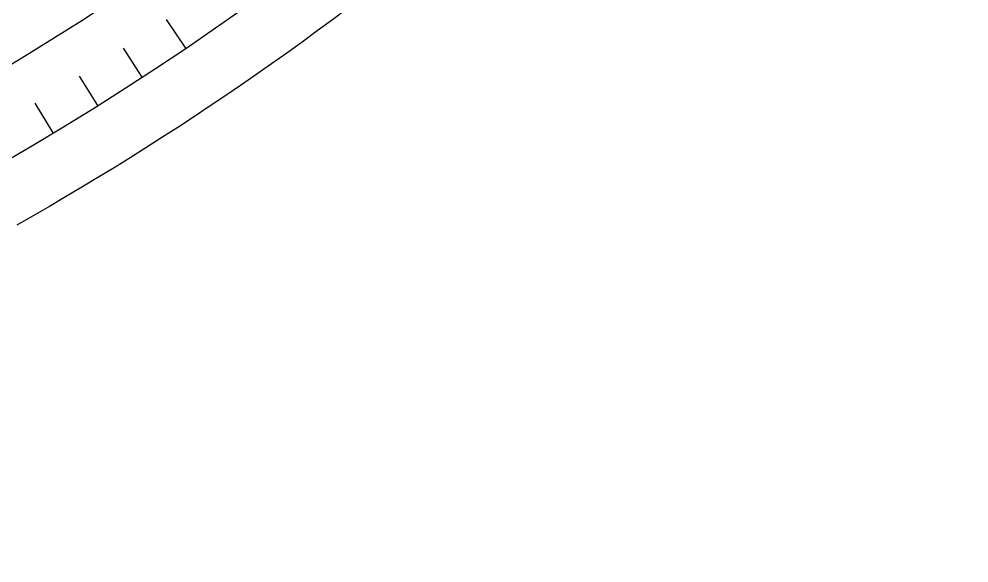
# Model space of a CAD drawing. Header units: millimetres. Extents: x -50 to 50, y -50 to 64.
# Drawn here: x 24.68 to 40.15, y -49 to -40.15 of the extents above; entities that cross this region are included whole.
import ezdxf

# ---------------------------------------------------------------- set-up
doc = ezdxf.new("R2010")
doc.units = ezdxf.units.MM
for name, color, linetype in [('CUT_OUTER', 1, 'Continuous'), ('ENGRAVE', 7, 'Continuous'), ('ENGRAVE_FINE', 8, 'Continuous')]:
    doc.layers.add(name, color=color, linetype=linetype)

msp = doc.modelspace()

# ---------------------------------------------------------------- linework, layer by layer
at = {"layer": 'CUT_OUTER'}
msp.add_lwpolyline([(30.0308, -39.9769), (29.785, -40.1604), (29.538, -40.3424), (29.2899, -40.5229), (29.0407, -40.7018), (28.7904, -40.8792), (28.539, -41.0551), (28.2866, -41.2295), (28.0331, -41.4023), (27.7785, -41.5735), (27.5229, -41.7431), (27.2662, -41.9112), (27.0086, -42.0777), (26.7499, -42.2427), (26.4902, -42.406), (26.2295, -42.5678), (25.9678, -42.7279), (25.7051, -42.8864), (25.4415, -43.0433), (25.1769, -43.1986), (24.9114, -43.3523), (24.6449, -43.5043)], dxfattribs=at)
at = {"layer": 'ENGRAVE'}
for radius in [49, 49, 47.6875, 45.25, 45.25, 43.325]:
    msp.add_circle((0, 0), radius, dxfattribs=at)
at = {"layer": 'ENGRAVE_FINE'}
for points in [[(27.4005, -40.6228), (27.0859, -40.1565)], [(26.6873, -41.0949), (26.381, -40.6231)], [(25.966, -41.5544), (25.668, -41.0773)], [(25.2369, -42.0012), (24.9472, -41.519)]]:
    msp.add_lwpolyline(points, dxfattribs=at)

doc.saveas('drawing.dxf')
